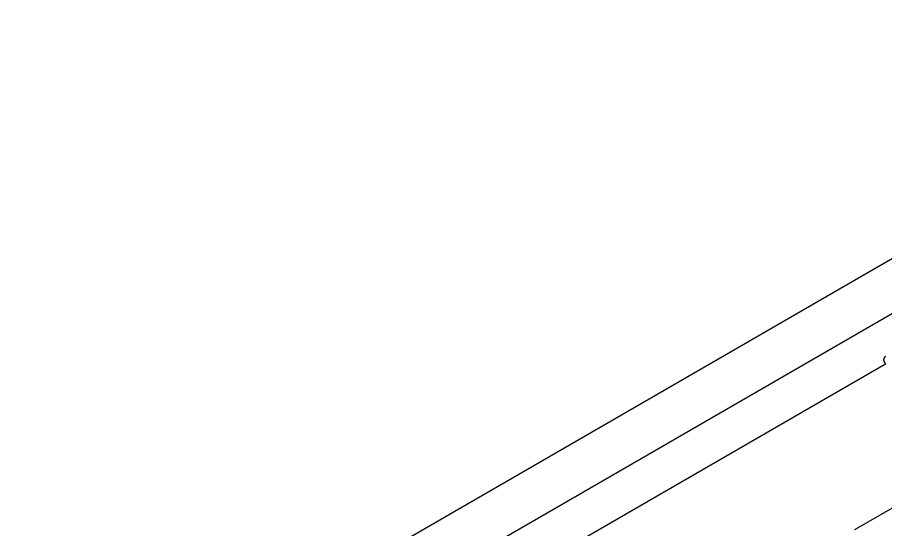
# Model space of a CAD drawing. Extents: x 442 to 745, y 5 to 355.
# Drawn here: x 515.1 to 568.1, y 323.5 to 354.7 of the extents above; entities that cross this region are included whole.
import ezdxf

# ---------------------------------------------------------------- set-up
doc = ezdxf.new("R2010")
doc.units = 0
doc.layers.add('VISIBLE__ANSI_', color=7, linetype='CONTINUOUS')

msp = doc.modelspace()

# ---------------------------------------------------------------- linework, layer by layer
at = {"layer": 'VISIBLE__ANSI_'}
for p, q in [((593.942, 354.692), (442.389, 267.193)), ((445.272, 265.529), (593.942, 351.364)), ((568.044, 333.534), (549.573, 322.869)), ((567.962, 333.677), (568.044, 333.534)), ((566.163, 323.451), (572.653, 327.198))]:
    msp.add_line(p, q, dxfattribs=at)
msp.add_polyline3d([(568.052, 334.014, 0), (568.051, 334.014, 0), (568.05, 334.013, 0), (568.049, 334.012, 0), (568.048, 334.012, 0), (568.048, 334.011, 0), (568.047, 334.011, 0), (568.046, 334.01, 0), (568.045, 334.009, 0), (568.044, 334.009, 0), (568.043, 334.008, 0), (568.042, 334.007, 0), (568.041, 334.007, 0), (568.04, 334.006, 0), (568.039, 334.005, 0), (568.038, 334.005, 0), (568.037, 334.004, 0), (568.036, 334.003, 0), (568.035, 334.003, 0), (568.034, 334.002, 0), (568.033, 334.001, 0), (568.032, 334.001, 0), (568.031, 334, 0), (568.03, 333.999, 0), (568.029, 333.999, 0), (568.028, 333.998, 0), (568.027, 333.997, 0), (568.026, 333.996, 0), (568.025, 333.996, 0), (568.024, 333.995, 0), (568.023, 333.994, 0), (568.022, 333.994, 0), (568.021, 333.993, 0), (568.02, 333.992, 0), (568.02, 333.991, 0), (568.019, 333.99, 0), (568.018, 333.99, 0), (568.017, 333.989, 0), (568.016, 333.988, 0), (568.015, 333.987, 0), (568.014, 333.987, 0), (568.013, 333.986, 0), (568.012, 333.985, 0), (568.011, 333.984, 0), (568.01, 333.983, 0), (568.009, 333.983, 0), (568.009, 333.982, 0), (568.008, 333.981, 0), (568.007, 333.98, 0), (568.006, 333.979, 0), (568.005, 333.978, 0), (568.004, 333.978, 0), (568.003, 333.977, 0), (568.002, 333.976, 0), (568.001, 333.975, 0), (568.001, 333.974, 0), (568, 333.973, 0), (567.999, 333.972, 0), (567.998, 333.971, 0), (567.997, 333.971, 0), (567.996, 333.97, 0), (567.996, 333.969, 0), (567.995, 333.968, 0), (567.994, 333.967, 0), (567.993, 333.966, 0), (567.992, 333.965, 0), (567.991, 333.964, 0), (567.991, 333.963, 0), (567.99, 333.962, 0), (567.989, 333.961, 0), (567.988, 333.961, 0), (567.987, 333.96, 0), (567.987, 333.959, 0), (567.986, 333.958, 0), (567.985, 333.957, 0), (567.984, 333.956, 0), (567.983, 333.955, 0), (567.983, 333.954, 0), (567.982, 333.953, 0), (567.981, 333.952, 0), (567.98, 333.951, 0), (567.98, 333.95, 0), (567.979, 333.949, 0), (567.978, 333.948, 0), (567.977, 333.947, 0), (567.977, 333.946, 0), (567.976, 333.945, 0), (567.975, 333.944, 0), (567.974, 333.943, 0), (567.974, 333.942, 0), (567.973, 333.941, 0), (567.972, 333.94, 0), (567.972, 333.939, 0), (567.971, 333.938, 0), (567.97, 333.937, 0), (567.97, 333.936, 0), (567.969, 333.935, 0), (567.968, 333.934, 0), (567.968, 333.933, 0), (567.967, 333.932, 0), (567.966, 333.931, 0), (567.966, 333.93, 0), (567.965, 333.929, 0), (567.964, 333.928, 0), (567.964, 333.926, 0), (567.963, 333.925, 0), (567.962, 333.924, 0), (567.962, 333.923, 0), (567.961, 333.922, 0), (567.961, 333.921, 0), (567.96, 333.92, 0), (567.959, 333.919, 0), (567.959, 333.918, 0), (567.958, 333.917, 0), (567.958, 333.916, 0), (567.957, 333.915, 0), (567.957, 333.914, 0), (567.956, 333.912, 0), (567.955, 333.911, 0), (567.955, 333.91, 0), (567.954, 333.909, 0), (567.954, 333.908, 0), (567.953, 333.907, 0), (567.953, 333.906, 0), (567.952, 333.905, 0), (567.952, 333.904, 0), (567.951, 333.903, 0), (567.951, 333.901, 0), (567.95, 333.9, 0), (567.95, 333.899, 0), (567.949, 333.898, 0), (567.949, 333.897, 0), (567.948, 333.896, 0), (567.948, 333.895, 0), (567.947, 333.894, 0), (567.947, 333.892, 0), (567.946, 333.891, 0), (567.946, 333.89, 0), (567.946, 333.889, 0), (567.945, 333.888, 0), (567.945, 333.887, 0), (567.944, 333.886, 0), (567.944, 333.885, 0), (567.943, 333.883, 0), (567.943, 333.882, 0), (567.943, 333.881, 0), (567.942, 333.88, 0), (567.942, 333.879, 0), (567.941, 333.878, 0), (567.941, 333.877, 0), (567.941, 333.876, 0), (567.94, 333.874, 0), (567.94, 333.873, 0), (567.94, 333.872, 0), (567.939, 333.871, 0), (567.939, 333.87, 0), (567.939, 333.869, 0), (567.938, 333.868, 0), (567.938, 333.867, 0), (567.938, 333.865, 0), (567.937, 333.864, 0), (567.937, 333.863, 0), (567.937, 333.862, 0), (567.937, 333.861, 0), (567.936, 333.86, 0), (567.936, 333.859, 0), (567.936, 333.857, 0), (567.935, 333.856, 0), (567.935, 333.855, 0), (567.935, 333.854, 0), (567.935, 333.853, 0), (567.934, 333.852, 0), (567.934, 333.85, 0), (567.934, 333.849, 0), (567.934, 333.848, 0), (567.933, 333.847, 0), (567.933, 333.846, 0), (567.933, 333.845, 0), (567.933, 333.843, 0), (567.933, 333.842, 0), (567.932, 333.841, 0), (567.932, 333.84, 0), (567.932, 333.839, 0), (567.932, 333.837, 0), (567.932, 333.836, 0), (567.931, 333.835, 0), (567.931, 333.834, 0), (567.931, 333.833, 0), (567.931, 333.831, 0), (567.931, 333.83, 0), (567.931, 333.829, 0), (567.931, 333.828, 0), (567.93, 333.827, 0), (567.93, 333.825, 0), (567.93, 333.824, 0), (567.93, 333.823, 0), (567.93, 333.822, 0), (567.93, 333.821, 0), (567.93, 333.819, 0), (567.93, 333.818, 0), (567.93, 333.817, 0), (567.929, 333.816, 0), (567.929, 333.814, 0), (567.929, 333.813, 0), (567.929, 333.812, 0), (567.929, 333.811, 0), (567.929, 333.809, 0), (567.929, 333.808, 0), (567.929, 333.807, 0), (567.929, 333.806, 0), (567.929, 333.805, 0), (567.929, 333.803, 0), (567.929, 333.802, 0), (567.929, 333.801, 0), (567.929, 333.8, 0), (567.929, 333.798, 0), (567.929, 333.797, 0), (567.929, 333.796, 0), (567.929, 333.795, 0), (567.929, 333.793, 0), (567.929, 333.792, 0), (567.929, 333.791, 0), (567.929, 333.79, 0), (567.929, 333.788, 0), (567.929, 333.787, 0), (567.929, 333.786, 0), (567.929, 333.785, 0), (567.93, 333.783, 0), (567.93, 333.782, 0), (567.93, 333.781, 0), (567.93, 333.78, 0), (567.93, 333.779, 0), (567.93, 333.777, 0), (567.93, 333.776, 0), (567.93, 333.775, 0), (567.93, 333.774, 0), (567.931, 333.772, 0), (567.931, 333.771, 0), (567.931, 333.77, 0), (567.931, 333.769, 0), (567.931, 333.767, 0), (567.931, 333.766, 0), (567.931, 333.765, 0), (567.932, 333.764, 0), (567.932, 333.762, 0), (567.932, 333.761, 0), (567.932, 333.76, 0), (567.932, 333.759, 0), (567.933, 333.758, 0), (567.933, 333.756, 0), (567.933, 333.755, 0), (567.933, 333.754, 0), (567.934, 333.753, 0), (567.934, 333.751, 0), (567.934, 333.75, 0), (567.934, 333.749, 0), (567.935, 333.748, 0), (567.935, 333.747, 0), (567.935, 333.745, 0), (567.935, 333.744, 0), (567.936, 333.743, 0), (567.936, 333.742, 0), (567.936, 333.741, 0), (567.937, 333.739, 0), (567.937, 333.738, 0), (567.937, 333.737, 0), (567.938, 333.736, 0), (567.938, 333.735, 0), (567.938, 333.733, 0), (567.939, 333.732, 0), (567.939, 333.731, 0), (567.939, 333.73, 0), (567.94, 333.729, 0), (567.94, 333.727, 0), (567.94, 333.726, 0), (567.941, 333.725, 0), (567.941, 333.724, 0), (567.941, 333.723, 0), (567.942, 333.722, 0), (567.942, 333.72, 0), (567.943, 333.719, 0), (567.943, 333.718, 0), (567.943, 333.717, 0), (567.944, 333.716, 0), (567.944, 333.715, 0), (567.945, 333.714, 0), (567.945, 333.712, 0), (567.946, 333.711, 0), (567.946, 333.71, 0), (567.946, 333.709, 0), (567.947, 333.708, 0), (567.947, 333.707, 0), (567.948, 333.706, 0), (567.948, 333.704, 0), (567.949, 333.703, 0), (567.949, 333.702, 0), (567.95, 333.701, 0), (567.95, 333.7, 0), (567.951, 333.699, 0), (567.951, 333.698, 0), (567.952, 333.697, 0), (567.952, 333.696, 0), (567.953, 333.695, 0), (567.953, 333.693, 0), (567.954, 333.692, 0), (567.954, 333.691, 0), (567.955, 333.69, 0), (567.955, 333.689, 0), (567.956, 333.688, 0), (567.956, 333.687, 0), (567.957, 333.686, 0), (567.957, 333.685, 0), (567.958, 333.684, 0), (567.959, 333.683, 0), (567.959, 333.682, 0), (567.96, 333.681, 0), (567.96, 333.68, 0), (567.961, 333.679, 0), (567.961, 333.678, 0), (567.962, 333.677, 0)], dxfattribs=at)

doc.saveas('drawing.dxf')
